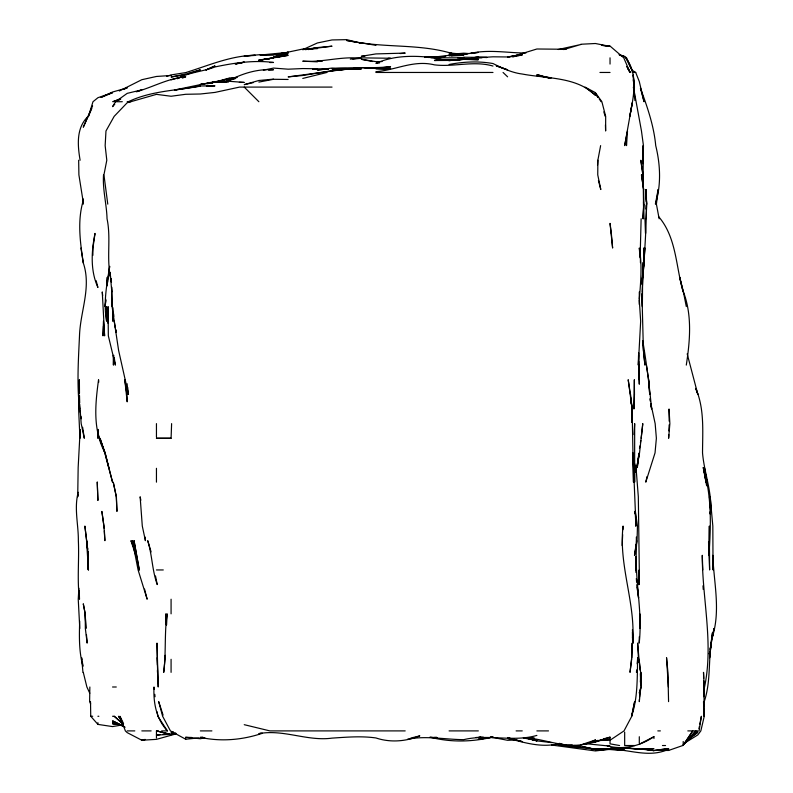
<?xml version="1.0" encoding="UTF-8"?>
<svg xmlns="http://www.w3.org/2000/svg" width="793" height="793" viewBox="0 0 793 793"><rect width="100%" height="100%" fill="white"/><g stroke="black" fill="none" stroke-linecap="round" stroke-linejoin="round"><path stroke-width="1.19" d="M97.836 429.717L97.817 438.261L97.807 429.717M639.297 636.759L639.188 643.103C642.489 614.139 635.827 585.432 636.244 556.527L635.877 572.387M641.131 218.779L640.308 250.479M642.449 172.438L640.833 160.245L643.143 174.876L643.718 218.779L643.51 201.709M636.204 569.949L636.254 556.527M646.265 201.709L646.315 189.517C646.88 215.121 645.571 240.804 643.5 266.329L645.066 248.04M600.628 145.615L597.863 160.245L597.753 174.876L600.797 189.517L598.418 180.507M88.419 557.747L88.31 569.949L87.884 551.65M636.64 540.677L635.689 569.949M92.87 255.356L92.94 248.04L95.021 233.41C91.433 251.242 90.214 270.482 97.916 287.453L96.151 280.682M635.966 472.4L636.026 467.523L638.325 496.785L639.297 569.949L638.474 584.58L639.297 570.058M643.896 256.575L643.064 277.302L644.134 255.356M89.847 686.996L89.619 701.636L90.65 703.887M641.943 294.372L642.38 306.574L642.726 262.671M79.687 404.113L81.193 423.621L84.306 438.261L82.621 427.249M113.012 307.793L112.755 321.205L112.993 312.67M636.373 549.212L636.363 537.02M636.392 547.993L636.541 540.677M642.707 180.982L642.964 185.859L643.44 145.615L641.468 130.984L633.429 87.091L633.805 90.749M638.534 355.343L638.286 365.097L640.665 321.205L639.297 300.279M642.132 291.933L643.658 262.671L643.589 248.04L643.629 262.671L641.933 282.179M703.778 694.321L703.778 680.9M642.717 163.903L643.123 145.615L643.222 160.245L642.746 151.711M106.996 285.837L107.273 277.302L106.837 285.837M703.827 716.267L704.204 686.996L703.51 672.365L703.698 678.461M706.652 485.812L703.232 467.523C711.856 496.15 711.083 525.838 708.833 555.308L709.348 526.046L709.616 569.949L708.545 541.897M636.174 472.4L636.343 467.523L635.699 472.4M631.674 657.734L632.17 643.103L631.852 657.734L630.019 672.365L631.535 658.953M171.08 438.261L156.449 438.261L171.08 438.261L171.615 423.621M80.271 429.717L79.944 438.261L78.606 408.99L79.439 399.236M113.786 355.343L113.419 365.097L113.221 355.343M668.777 434.594L668.628 438.261L669.867 423.621L669.034 408.99L669.173 421.182M668.915 430.936L669.153 424.84M644.342 250.479L644.441 248.04L644.184 262.671L641.933 284.618M703.788 696.76L704.184 686.996L703.817 689.434M622.138 545.554L622.664 534.581M103.467 326.082L103.001 335.836L103.467 321.205L104.617 335.836L102.267 291.933L102.664 295.591M622.901 529.704L623.08 526.046C618.381 565.786 635.986 603.443 632.606 643.103L632.418 632.13M639.297 569.949L638.593 584.58L638.276 579.703M166.58 624.815L167.135 613.841C164.26 633.28 166.213 652.936 163.725 672.365L165.37 655.296L165.182 657.734M646.027 218.779L646.771 204.148L645.542 189.517L646.741 204.148M640.347 682.119L640.863 672.365L640.863 685.776L640.338 673.584M80.172 429.717L78.16 467.523L77.714 496.785L78.15 494.535M639.436 699.198L639.297 701.636L640.863 686.996L639.297 693.112L641.2 686.996L640.625 672.365L639.297 661.263L640.09 670.144M639.564 696.76L639.901 690.653M643.757 204.148L642.925 218.779L643.787 204.148L643.638 189.517L641.458 174.876L643.638 189.517M639.297 299.07C640.774 282.08 642.251 264.991 639.297 248.04L640.05 257.794M634.023 434.594L634.668 423.621L634.618 482.154L634.588 473.619M78.894 588.237L78.239 599.211L79.776 628.472M597.555 165.122L597.863 160.245M645.889 209.025L646.156 205.367M79.687 621.157C79.221 636.204 78.884 651.866 82.987 666.457M636.432 672.365L636.64 669.926M637.175 663.83L637.701 657.734C637.037 677.371 638.048 697.384 631.545 716.267L634.638 701.636L631.773 716.267L624.012 730.898L610.035 740.236L597.843 740.533M641.904 283.398L642.459 277.302M643.252 268.768L642.687 274.864L643.272 268.768M105.826 299.248L105.122 306.574L105.816 300.468M638.385 456.55L637.304 467.523L639.297 452.892L636.739 467.523L639.535 452.892L642.786 423.621L641.17 438.261M107.729 282.179L109.682 266.329C106.797 284.528 103.219 302.718 106.579 321.205L106.193 311.451M686.292 365.097C690.009 340.891 692.269 315.346 683.437 291.933L679.71 277.302L683.199 291.933C675.785 266.686 676.627 237.632 658.676 216.687M636.105 544.335L634.499 555.308L637.057 540.677L637.463 526.046L635.362 511.416L632.973 452.892L633.488 482.154L632.14 408.99L628.195 379.728L630.376 394.359M632.259 102.941L624.666 145.615L627.501 130.984L626.51 145.615L626.272 139.518M699.079 730.898L701.389 716.267L699.842 724.148M703.728 690.653C714.354 645.849 702.261 600.489 702.271 555.308L702.786 569.949M710.131 649.199L713.997 628.472L712.461 636.71C720.758 609.857 713.759 582.449 712.798 555.308L713.046 569.949L712.828 526.046L710.161 496.785L710.677 511.416C711.965 491.382 704.144 472.588 702.529 452.892C702.588 433.295 704.224 413.312 698.028 394.359L695.788 388.332M639.485 448.223L639.862 445.983M640.427 442.682L640.803 440.462M710.201 649.199L711.262 643.103C708.387 662.591 710.647 682.664 704.234 701.636M703.877 689.434L704.313 686.996L703.887 689.256M632.239 102.842L629.781 116.353C633.448 97.083 638.742 74.849 625.826 57.83L633.002 72.46L626.549 57.83L624.666 56.372L619.046 54.638L624.666 56.838L620.166 55.302M698.96 728.648L699.396 726.398M83.285 200.421C77.199 220.702 80.182 242.113 83.235 262.671L83.285 262.929C91.601 287.462 80.232 311.411 79.498 335.836C78.368 360.21 76.782 384.655 79.607 408.99L78.824 394.359L79.379 379.728L79.478 393.14M78.2 492.284C73.957 508.234 78.487 524.53 78.358 540.677C79.27 560.195 76.99 579.723 79.498 599.211L79.28 590.676M647.068 476.524L645.77 482.154L655.038 452.892L656.376 438.261L655.157 423.621L650.785 403.369M91.76 108.472L88.449 116.353L92.989 101.722L97.916 97.717L112.547 92.692L101.296 97.361M92.583 105.905L83.285 127.187L88.102 116.353C76.059 127.911 77.575 145.169 80.103 160.245M137.308 91.582L141.818 89.827L127.187 93.366L115.54 101.722L112.547 106.649L114.797 104.19M691 736.677L697.83 731.493L683.199 744.766L695.877 730.898L683.199 745.172L692.765 730.898L683.199 745.261L683.199 741.505M689.048 738.59L697.83 732.593M684.24 743.309L697.83 734.903L700.843 730.898L704.253 716.267L703.54 701.636L703.639 706.513M653.938 738.531L653.938 736.677C640.328 746.005 623.288 750.327 607.131 745.757M639.297 744.211L653.938 736.677M177.345 78.715C188.962 72.213 202.671 71.727 214.972 66.959C234.153 62.905 253.909 59.951 273.506 62.459L269.848 62.548M302.767 49.652L317.398 42.961L332.029 39.947L346.66 39.65L361.291 43.189L359.041 42.772M101.058 97.311L112.547 92.018L127.187 87.884L123.807 89.312M206.19 69.943L214.972 65.918L205.972 69.943M120.625 99.234L115.154 101.722L120.625 98.907L112.824 101.722L120.556 98.778M119.307 91.017L141.818 79.706L156.449 76.465L171.08 75.474M211.84 82.958L229.603 77.972L236.919 77.407M128.347 101.722C150.749 90.898 176.215 90.511 200.342 86.159M136.188 91.79C152.831 87.22 168.195 78.17 185.711 76.852L182.331 78.071M186.097 72.46C208.658 65.492 231.259 55.46 255.207 55.282M211.602 82.978L214.972 81.748L235.234 78.338M595.404 739.978L580.773 744.924L595.404 742.05L595.404 739.978C572.219 752.825 547.477 738.57 523.469 737.619M668.568 750.465L668.568 748.572L653.938 750.396L668.568 750.465L682.773 745.529M595.404 742.05L591.747 742.317L595.404 742.119L610.035 737.163L610.035 743.844L619.601 745.529M187.971 73.967L200.342 69.863L185.711 74.066L171.08 76.99L182.053 75.295M276.618 57.443L288.137 53.637L274.626 57.502M166.58 76.406L171.08 74.929L185.711 72.589M563.704 49.582L580.773 44.517L558.262 49.513M107.779 204.148L103.942 174.876L106.797 160.245L105.152 145.615L105.975 130.984L114.172 116.353L127.187 102.763L156.449 94.357L171.08 96.25L185.711 94.288L200.342 94L214.972 92.414L239.565 87.091L332.029 87.091M175.58 734.021L156.449 739.354L141.818 740.236L145.188 739.562M461.714 57.83L463.717 57.225L486.882 57.492L478.348 57.037L474.145 57.552M235.234 78.676L229.603 80.222C243.173 73.184 258.092 68.753 273.506 69.744L268.629 70.2M326.934 72.46L302.767 78.438M171.08 79.845L184.581 76.227M216.102 81.996L229.603 78.408M207.092 83.8L214.972 81.748L218.63 81.629M597.654 740.384L595.404 740.969L610.035 739.274L607.597 739.363M603.285 738.917L610.035 737.163M208.222 83.552L214.972 81.828L225.946 82.066M175.58 733.466L171.08 734.615L156.449 730.898L156.449 737.996M667.438 749.732C646.929 758.614 626.133 747.878 605.158 749.345L624.666 750.089L610.035 749.395L595.404 750.019L610.035 749.187L595.404 750.941L551.512 745.014M262.463 733.247C242.42 739.998 221.098 741.881 200.342 737.361L202.78 737.103M410.814 738.075L419.824 735.864C405.838 741.514 390.334 742.783 375.922 737.956C361.34 735.884 346.65 737.153 332.029 738.124C307.297 741.505 283.597 729.054 258.875 733.634L261.264 733.138M559.392 743.497C542.283 748.126 524.203 742.744 507.609 738.144L512.486 738.838M512.119 56.709L521.12 54.558L507.609 56.967L492.978 56.809L478.348 57.711L481.946 57.75M253.245 82.621L244.234 84.653L258.875 80.49L273.506 79.131M175.58 733.178L171.08 734.189L175.957 733.327M236.364 63.946L238.614 63.44M240.864 62.934L244.234 62.181L235.234 63.876M174.45 90.045L214.972 81.55L228.384 82.095M263.375 70.171L273.506 68.079L288.137 69.189L302.767 68.555L328.371 68.951M204.842 737.827L200.342 738.729L185.711 737.312L185.711 739.235L199.122 737.847M515.49 56.283L513.24 56.719L522.25 53.964L512.119 56.6L536.881 48.997L566.143 49.265M517.74 55.837L522.25 54.955L507.609 57.046L517.373 55.47M258.875 82.085L273.506 79.29L288.137 79.459M235.234 63.876L244.234 62.191M141.818 740.038L145.188 739.413M536.881 735.418C512.833 742.347 487.923 733.793 463.717 739.661C445.002 739.492 426.277 735.577 407.632 739.185M464.936 54.39L467.374 53.954M469.813 53.527C488.31 49.116 507.203 52.972 525.908 53.022M121.081 725.139L112.547 726.586L97.916 724.396L90.739 716.267L90.511 701.636M275.944 57.413L288.137 55.361L258.875 60.318L273.506 57.83L258.875 60.07L269.848 58.851M305.206 49.652L332.029 46.192L317.398 47.57L308.398 49.553L317.398 47.649L302.767 49.622M175.957 90.005L178.395 89.619M180.834 89.232L200.342 85.951L214.972 85.872L206.438 86.04M492.978 737.064L478.348 739.324L492.978 737.004C472.271 742.05 450.652 742.506 429.955 737.143M443.396 56.779L445.676 56.432M212.534 82.541L200.342 84.395L208.876 83.166M332.029 70.666L302.767 75.494L288.137 76.881L346.66 69.08L361.291 69.021L346.66 69.328L332.029 70.666L360.072 67.881M471.032 53.508L478.348 52.397L449.086 55.906M449.086 64.491C463.558 61.695 478.417 60.972 492.978 63.539C502.316 68.129 511.792 72.748 522.25 74.027C546.744 78.676 576.412 76.624 595.404 95.229L595.404 92.642L585.046 87.091L595.404 95.229M668.568 748.572L653.938 750.624L640.516 749.018M379.579 62.905L375.922 63.4C394.111 55.104 415.036 55.421 434.455 57.83L430.797 57.79M218.63 81.56L214.972 82.056L218.63 81.857M475.195 57.433L478.348 57.037M375.922 71.687C396.034 70.091 413.649 59.733 434.455 64.857C453.983 67.266 473.649 60.427 492.978 66.047M382.018 67.732L390.562 66.681C371.104 68.743 351.497 66.622 332.029 68.981L338.125 68.803M350.318 59.138L361.291 57.859L390.562 58.256L388.124 58.285M346.66 69.328L361.291 67.603L375.922 68.476L364.949 67.93M160.107 734.675L156.449 735.071L171.08 734.348L156.449 730.898L158.144 730.898M162.545 734.417L167.422 733.882M232.042 78.15L236.919 77.625M463.717 59.356L478.348 57.83L449.086 60.595L434.455 58.533L449.086 60.407L463.717 59.376L478.348 59.733L463.717 59.188L449.086 60.437L434.455 60.516L463.717 59.376L449.086 60.595M260.094 55.074L288.137 52.338L273.506 57.017L288.137 52.12L302.767 49.027L317.398 48.651M400.316 53.567L405.193 53.091L375.922 53.914L361.291 56.303L364.949 56.105M458.84 55.084L461.278 54.846M313.741 69.348L317.398 69.001L312.521 69.397M457.62 55.143L461.278 54.826M562.762 744.349L566.143 745.529L556.389 744.161L564.636 745.529L572.239 744.984M618.57 748.176L595.404 749.296L566.143 745.906M449.086 54.439L463.717 53.181L468.594 53.518M352.756 59.049L361.291 58.335C341.406 55.966 322.414 62.627 302.767 61.18L317.398 61.834M322.275 69.635L317.398 70.012L332.029 68.059L346.66 68.545M325.933 69.338L328.371 69.15M483.224 737.103L475.909 737.5M616.131 748.176L610.035 748.552L624.666 748.166L639.297 749.028L629.543 748.146M255.207 55.411L244.234 56.065L258.875 54.767L273.506 54.776L288.137 52.338L273.506 54.776L261.313 55.123M580.773 44.259L595.404 43.506L610.035 46.4L601.5 45.191M614.912 748.166L610.035 748.404L616.131 748.205M451.524 55.926L463.717 55.371L449.086 55.302L430.877 57.483M424.701 57.453L434.455 57.007L437.954 57.83M428.498 57.502L434.455 57.225M624.666 748.166L595.404 749.296L574.37 745.529L580.773 745.797L566.143 745.717M516.154 739.948L507.609 740.305L490.728 737.014L492.978 737.649M600.281 739.651L605.158 739.463M424.701 57.096L445.428 56.511M436.893 737.728L430.797 737.183M382.018 61.557L375.922 61.646L361.291 59.287L372.551 61.507M219.849 82.294L214.972 82.373L229.603 81.322L244.234 82.422L239.357 82.333M644.184 748.8L653.938 748.651L639.297 749.177L624.666 747.938M390.562 68.555L375.922 68.674L386.905 69.417M435.347 57.83L463.717 57.83M375.922 72.46L492.978 72.46M599.944 72.46L610.035 72.46M632.199 72.46L635.699 72.46L639.297 81.56L644.035 101.722L640.447 88.211C647.276 106.847 653.888 125.72 655.722 145.615C660.44 164.894 661.293 185.007 655.414 204.148L658.111 189.517L656.406 204.148L659.142 218.779M115.54 101.722L122.3 101.722M127.187 101.722L130.825 101.722M156.449 569.949L163.279 569.949M112.547 686.996L116.284 686.996M668.568 701.636L667.924 672.365L666.556 657.734L668.36 686.996M90.739 716.267L92.692 716.267M97.916 716.267L98.857 716.267M112.547 716.267L114.232 716.267L123.48 724.386L114.232 716.267M127.187 730.898L134.81 730.898M141.818 730.898L151.136 730.898M161.623 730.898L167.402 730.898L157.827 716.267L157.133 711.836M200.342 730.898L211.9 730.898M405.193 730.898L269.898 730.898L244.234 724.683M449.086 730.898L478.348 730.898M516.114 730.898L522.25 730.898M536.881 730.898L548.508 730.898M657.803 730.898L660.361 730.898M687.809 730.898L697.83 730.898M634.925 745.529L624.666 745.529L624.666 732.117M662.452 745.529L665.555 745.529M322.275 60.714L317.398 60.704L322.275 61.081M375.922 45.32L361.291 42.881C391.712 47.441 422.471 44.467 452.466 53.597M117.423 723.9L112.547 723.801L121.081 724.842M185.711 737.312L191.807 737.49M377.141 67.871L390.562 68.347L375.922 67.732M457.492 57.83L463.717 58.127M512.486 738.759L507.609 738.521L512.486 739.116M584.431 743.576L610.035 746.124L608.102 745.826M460.059 53.924L449.086 52.953L452.466 53.577M567.362 745.856L572.239 746.322M574.677 746.56L578.335 746.907L575.896 746.6M568.581 745.797L572.239 746.203M551.512 742.615L536.881 740.87L525.62 737.946M601.5 45.34L610.035 46.4M556.389 744.25L566.143 745.529M536.881 75.771L551.512 77.833M566.143 745.747L556.28 744.211M530.785 737.837L534.442 738.362M642.964 749.028L653.938 750.624L644.184 748.989M556.091 744.221L564.101 745.529M532.004 737.857L534.442 738.283M558.827 744.141L561.266 744.577M563.704 745.004L566.143 745.44M454.716 53.993L456.966 54.41M356.791 42.356L346.66 40.473L362.708 43.189M523.37 737.946L536.881 740.553L530.12 738.749M583.024 746.689L595.404 749.296L610.035 748.741L595.404 749.534L583.024 746.728M115.927 723.057L112.547 722.294L123.807 726.418M550.382 78.2L536.881 74.601L549.262 78.259M526.75 737.946L536.881 740.87L530.12 738.818M496.359 65.958L507.609 69.814L496.359 65.829M559.61 743.328L565.389 745.529M123.004 725.714L112.547 720.857L125.096 727.24M141.818 740.236L127.187 732.623L125.353 730.898L119.941 716.267L123.559 723.583M185.711 739.235L170.426 730.898L162.634 716.267L158.689 701.636L163.08 715.137M631.684 69.923L635.699 72.46M610.035 46.063L623.754 57.83L630.048 72.46L626.817 66.394L630.187 72.46L627.739 68.535M503.059 72.46L507.609 76.822M244.234 87.091L258.875 101.722M119.941 718.161L118.484 716.267L123.46 724.624M595.404 92.642L601.877 101.722L605.674 116.353L605.614 130.984L605.446 124.888M597.952 97.113L595.404 93.435L598.041 97.579M599.23 98.956L601.144 101.722M167.402 730.898C156.28 718.954 153.257 702.796 154.001 686.996L154.258 689.434M89.797 693.27L86.883 686.996L83.285 672.365M133.789 547.438L130.974 540.677L135.742 555.308L132.362 540.677L138.101 569.949L147.141 599.211L144.544 589.08M108.78 467.523L105.37 454.012L112.547 482.154L104.745 452.892L100.017 438.261L105.063 452.892C92.672 429.776 95.18 404.717 98.55 379.728L98.768 382.167M105.063 452.892L99.482 438.261L97.916 432.879L97.876 429.409M695.788 388.729L697.83 394.359L687.184 353.837M603.82 111.853L605.218 116.353M151.106 551.938L147.716 540.677C152.226 555.1 152.097 570.336 157.242 584.58L155.507 575.986M108.373 323.455L107.769 321.205L108.334 323.455M649.754 398.859L650.27 401.109M683.199 290.882L686.302 306.574M140.857 500.274L140.133 496.785L142.294 526.046L145.397 540.677L145.05 537.02M650.726 404.489L651.618 408.99C649.398 386.112 646.573 363.353 642.726 340.712M115.272 327.955L112.091 306.574L111.615 287.056L112.091 306.574M115.719 330.205L116.155 332.455M85.218 613.841L83.285 603.8L85.188 613.841L85.922 628.472L85.218 613.841L85.347 628.472L87.151 643.103L86.437 634.569M650.627 404.489L651.053 406.74M114.222 321.205L118.613 350.466L128.466 394.359L127.693 387.321M81.986 659.915L81.62 657.734L82.958 672.365M82.363 662.096L82.918 665.367M80.955 248.04L83.285 262.929M638.732 582.141L639.118 584.58L638.752 580.922M80.014 410.209L80.4 412.647M80.975 416.305L81.362 418.744M646.374 365.097L648.664 379.728L649.695 394.359L648.654 379.728M108.235 319.985L106.153 306.574L108.017 321.205L108.056 306.574L108.334 335.836L115.372 365.097L114.251 357.782M633.23 79.776L634.271 87.091L634.271 96.845M83.285 202.493L78.903 174.876L78.666 160.245M637.126 587.018L637.602 590.676M637.919 593.114L638.553 597.991L637.146 584.58L637.513 590.676M632.467 637.007L633.25 643.103L632.427 629.692M87.587 549.212L86.536 540.677L88.439 569.949L88.33 555.308L84.881 526.046L87.696 549.212M87.993 551.65L88.439 555.308M630.812 398.017L632.14 408.99L630.554 394.359M634.747 465.085L635.005 467.523L634.777 463.865M634.459 87.091L633.151 74.899L634.886 100.503M154.784 694.321L155.051 696.76M634.053 93.187L634.43 96.845M111.803 291.933L110.148 272.425L110.514 277.302C106.391 258.003 111.149 238.178 107.045 218.779C106.649 204.039 102.515 189.676 103.526 174.876M709.428 496.785L710.657 511.416M642.756 343.151L644.917 365.097L643.41 350.466L641.924 293.152M113.627 313.889L113.825 316.328M636.343 578.484L636.62 582.141M634.787 511.416L634.955 513.854M702.995 585.799L703.232 589.457M630.861 399.236L631.169 404.113M638.732 361.439L639.297 384.199L638.742 352.905M104.26 528.485L101.881 511.416L103.913 526.046L104.904 540.677L104.389 530.923M157.173 657.734L158.213 686.996L157.014 643.103L157.411 665.049M642.776 174.876L643.064 185.859M79.508 395.578L79.687 402.894M631.634 416.305L631.763 422.401L631.664 408.99M157.44 669.926L157.46 672.365M640.377 248.04L640.427 262.671M639.158 365.097L639.198 379.728M639.297 291.933L639.297 304.472M639.297 736.727L639.297 743.061M610.035 57.83L610.035 64.074M171.08 599.211L171.08 613.841M171.08 659.29L171.08 672.365M156.449 423.621L156.449 437.072M156.449 468.306L156.449 482.154M127.187 383.782L127.187 394.359M97.916 722.691L97.916 724.396M83.285 198.954L83.285 204.148M634.469 394.359L633.924 408.99L634.35 379.728L634.469 394.359M710.409 511.416L710.181 513.854L710.409 511.416M711.004 643.103L709.576 657.734L712.461 632.784L711.004 643.103M709.725 651.638L709.319 654.076L709.775 651.638M214.972 81.59L211.672 82.859L214.972 81.59M480.786 737.173L478.348 737.53L480.786 737.093M223.507 80.916L221.069 81.243L223.507 80.916M229.603 80.103L227.165 80.43L229.603 80.103M173.518 732.236L171.08 732.355L173.518 732.246M436.893 737.45L434.455 737.45L436.893 737.46M522.25 741.604L507.609 737.758L522.25 741.604M116.402 496.785L113.25 482.154L116.284 496.785L116.948 511.416L116.402 496.785M139.281 569.949L134.037 540.677L139.281 569.949M639.297 662.551L638.395 657.734L637.641 643.103L639.297 662.551M706.999 482.154L704.343 467.523L706.999 482.154M706.137 482.154L703.48 467.523L706.097 482.154M116.174 332.178L115.738 329.739L116.174 332.178M126.93 394.359L124.788 379.728L127.187 401.833L126.93 394.359M97.916 500.274L97.242 482.154L97.916 500.274M611.334 233.41L610.035 223.358L612.622 248.04L611.334 233.41M166.312 624.815L165.866 613.841L166.262 624.815M111.436 282.179L111.298 278.521L111.436 282.179M635.808 526.046L635.362 511.416L635.808 526.046M645.571 233.41L645.284 218.779L645.502 233.41M639.911 628.472L639.782 613.841L639.822 628.472"/></g></svg>
